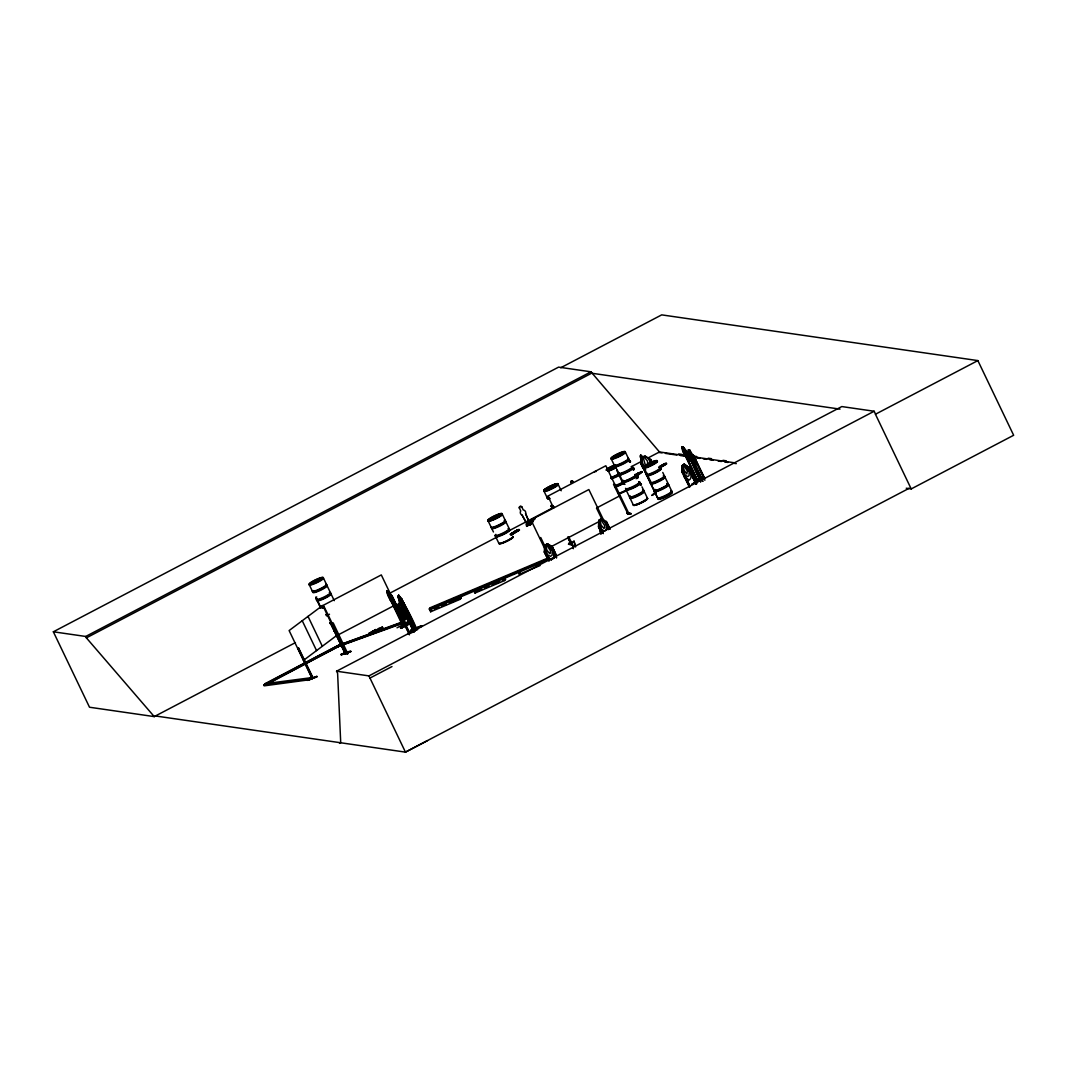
<?xml version="1.0" encoding="UTF-8"?>
<svg xmlns="http://www.w3.org/2000/svg" width="1067" height="1067" viewBox="0 0 1067 1067"><rect width="100%" height="100%" fill="white"/><g stroke="black" fill="none" stroke-linecap="round" stroke-linejoin="round"><path stroke-width="1.5" d="M408.154 634.358L408.021 633.651L417.717 629.557M664.354 464.292L662.434 464.719M665.995 464.025L666.221 463.358L664.194 463.692M554.013 557.854L551.386 559.575L546.624 556.614L544.29 551.972L544.69 545.49L547.304 543.743L552.146 546.744L554.413 551.492L554.106 557.948L551.399 559.722M553.92 557.881L554.413 551.492M601.481 518.682L598.854 520.403L598.454 526.778L600.721 531.513L603.242 532.993M608.23 529.499L608.577 526.284L608.337 529.539M527.685 522.523L527.351 522.883M415.93 627.743C414.396 628.49 417.117 626.302 416.623 628.61L414.329 631.491M682.507 471.227L690.256 486.459M648.096 465.185L647.349 460.864L644.281 457.223L643.188 457.636L645.055 464.145L647.002 465.599M516.801 530.659L515.148 531.299M517.548 530.486C523.057 528.592 515.601 532.193 511.333 535.007M518.695 530.232L519.002 529.512L516.668 530.032M650.683 463.812C649.043 455.262 638.96 453.088 641.014 463.065L657.565 497.822L640.8 463.225L641.694 462.905M640.733 463.278L641.76 457.263M527.792 523.417L527.978 522.43L529.032 524.604M638.613 473.281L642.241 471.987L636.119 476.682M635.945 475.722L639.653 472.894L639.013 473.134M639.226 473.068L637.519 473.748L638.506 472.641M638.733 473.041L641.827 472.161M526.645 526.338L527.325 524.964L530.446 523.644L530.232 522.483L530.859 523.777L527.151 525.337M527.325 524.964L526.818 523.924L526.071 524.644L526.698 525.938C532.1 523.924 535.954 512.987 527.045 526.164M529.632 525.084L532.393 521.149M529.739 524.817L529.779 523.083L529.979 524.244L526.858 525.564L526.818 523.924M531.953 519.749L527.365 526.044M530.499 524.511L529.672 524.684M534.06 519.202L534.887 518.882M534.167 519.176L534.807 518.229L530.766 520.643M527.471 523.043L528.045 523.083M413.823 630.424L413.076 630.944L413.889 630.397M310.764 584.463C310.27 584.343 312.111 582.982 311.124 584.329M312.311 583.622L311.164 584.209L312.057 583.742M312.271 583.596L311.724 584.183M321.447 578.754C324.368 577.234 320.46 579.621 321.981 578.394M489.059 520.803L490.753 519.549M489.486 520.056L491.26 519.762L490.34 519.856M490.02 520.496L489.806 520.363M491.1 519.736L489.073 520.643L490.513 520.096M500.316 514.734L501.49 514.374L500.783 514.654M545.851 490.06L545.25 490.66L546.384 490.046M546.717 490.246L546.211 490.38M557.321 484.751L556.16 485.058M557.281 484.565L556.174 485.272M612.858 458.65L612.205 458.837L613.538 457.89M613.418 457.983L614.405 457.796L612.818 458.21M608.497 470.067L607.67 470.04M613.472 458.236L614.232 457.69M623.728 452.955L624.088 452.621M623.608 482.924A7.842 1.214 -25.6 0 1 623.461 482.297L623.528 482.204M644.695 467.373C647.682 465.692 642.747 468.2 645.535 467.479M645.655 467.479L644.401 467.813L645.188 467.639M656.365 461.771L655.485 461.891M656.658 461.531L655.431 462.078M655.511 491.38L655.885 492.834L655.391 491.727L654.564 492.034L655.378 492.914M307.123 680.426C337.172 668.636 286.196 687.415 316.979 676.945L316.659 676.411M401.992 624.048L403.246 624.982L388.135 594.973L402.446 625.195L405.54 625.529M402.486 624.408L405.833 624.235L405.047 624.448M697.485 480.07L697.445 480.07M683.293 451.234L697.631 481.364M401.725 598.947L416.29 628.943C416.277 624.755 389.882 575.246 400.819 605.096M399.672 601.628L397.844 596.44L398.751 595.173M398.698 596.333C405.5 606.096 400.485 606.75 398.818 596.28M399.378 602.108L399.992 601.655L402.139 606.136M416.29 628.943L401.339 598.814L404.126 603.562L405.553 609.39M399.992 601.655L399.205 602.161M422.012 626.076L410.968 630.824M429.281 608.977L430.268 607.71L548.545 557.761L547.571 559.028L429.281 608.977L430.628 611.778L460.197 599.294L461.171 598.027L460.277 596.16L459.303 597.427L460.197 599.294M415.917 628.17L413.569 630.877M430.628 611.778L431.602 610.511M519.496 508.239L519.456 508.292A1.4 1.32 37.6 0 1 520.096 506.518A1.4 1.32 37.6 0 1 521.963 507.198L523.217 509.933A2.801 2.641 37.6 0 1 525.604 513.64L529.725 523.404L527.231 524.497L522.11 515.108A2.801 2.641 37.6 0 1 520.749 510.973L519.496 508.239A1.4 1.32 37.6 0 1 520.136 506.478A1.4 1.32 37.6 0 1 521.923 507.252L521.963 507.198M522.11 515.108L527.231 524.497M525.604 513.64L529.685 523.457M532.82 521.216L529.125 522.777L532.473 520.603M530.006 521.643L533.233 519.602M474.081 591.185L474.988 593.052L475.962 591.772M528.512 523.59L531.233 520.042L534.927 518.482L530.072 524.911M526.551 526.364L531.259 520.203M529.525 525.097L532.5 521.27M530.646 520.389L534.807 518.229M530.246 524.804L533.22 520.976M532.633 522.19L530.779 524.604L526.698 525.938M504.558 580.568L505.531 579.288L504.638 577.42L503.664 578.701L504.558 580.568L474.988 593.052M518.442 572.445L519.336 574.313L520.309 573.046M430.268 607.71L429.734 609.911L548.011 559.962L548.985 558.695L546.037 559.948M599.04 525.884L602.228 532.233M605.269 521.71L608.39 528.098M347.922 653.524L344.494 653.071M347.722 653.044L347.469 653.884L344.027 653.404M568.804 543.383L572.299 543.783L571.992 544.73L568.538 544.25L568.858 543.343L572.299 543.783M568.538 544.21L571.979 544.703M569.004 543.917L572.405 544.41M511.92 533.287L510.56 533.767M651.897 495.368L655.658 492.621M310.764 584.316L310.604 584.569M322.501 578.314L321.674 578.661M500.33 514.401L500.436 514.414M500.93 514.387L500.703 514.534M500.476 514.694L501.05 514.694M546.677 490.193L546.304 490.246M531.833 521.163L530.139 521.63L531.886 521.016M613.725 457.73L612.485 458.29M614.379 457.863L613.672 458.277M623.835 452.341L623.715 452.275M312.484 676.985L312.458 678.479L313.111 677.985L298.707 648.162L297.813 648.709L298.707 648.162M343.147 647.989L322.727 605.376L289.117 630.557L312.124 678.572L312.684 678.145L298.373 648.283M345.094 652.551C345.441 653.898 344.988 651.71 346.055 653.311L345.615 653.644M345.188 653.791L330.863 623.942L331.757 623.408L346.295 653.337C347.935 651.884 345.028 651.123 347.602 652.737M403.793 621.848C402.646 621.141 403.726 625.222 402.579 622.061M393.976 603.669L403.366 623.435M404.42 622.981L403.433 623.395M570.672 542.996C571.912 542.77 570.325 541.916 570.818 544.183L572.125 543.583L568.618 536.754M628.343 512.774L627.503 513.214M631.331 513.64L627.289 513.507L630.73 513.961C632.851 513.494 624.008 511.586 627.956 514.241M627.743 514.361C630.13 514.347 627.489 511.2 628.69 513.841M403.526 606.269L415.25 630.57M687.762 467.386L695.897 484.218M318.046 601.988L320.26 606.776M320.5 607.937L320.553 607.883A7.842 1.214 -25.6 0 1 320.447 607.31M265.443 684.654L264.989 683.72L311.191 677.692L311.631 678.625L309.71 679.719L264.176 685.841L263.722 684.907L339.066 645.042L403.019 621.661M265.643 683.814L266.096 684.747L339.519 645.975L403.473 622.595M644.095 466.226L642.387 462.678L641.867 457.37M651.203 462.931L649.95 459.797M650.643 459.65L652.297 462.451M645.695 469.773L643.028 467.88M655.351 491.994L652.484 495.235M651.924 495.435L656.165 491.847M511.96 533.553L511.08 534.06M636.866 474.708L639.253 472.694M636.012 475.709L640 473.201L636.626 474.535M637.399 473.495L641.72 471.534M641.227 472.001L636.372 475.722A7.789 1.2 -25.6 0 1 628.997 480.79A7.789 1.2 -25.6 0 1 623.408 481.43M635.892 476.562L641.841 471.787M402.686 623.888L401.912 624.115M341.213 654.911L350.723 651.67L350.416 651.043L340.92 654.284L341.52 654.591M303.428 660.42L337.039 635.238M400.018 602.988L397.698 604.656L400.018 602.988L404.406 606.216M399.525 604.309L403.153 609.924L402.632 612.791L400.018 609.404L398.805 604.829L399.632 604.269M399.952 615.299L399.672 609.004L401.872 607.376L406.434 610.484L401.872 607.376L399.765 609.097C397.978 613.752 402.926 626.209 408.594 621.487L408.701 615.219L404.713 606.123L416.17 630.023M403.646 606.71L404.713 606.123M400.885 609.15L401.592 608.617L404.22 612.151L405.22 614.232L404.7 617.113L403.086 615.806L400.779 609.177M406.54 610.911L406.82 617.206L404.606 618.833L400.112 615.632L404.486 618.713L406.727 617.113M649.763 459.917L650.857 459.464L652.43 463.131M489.193 520.496L490.673 519.856M546.024 490.58L544.957 491.087L546.091 490.7M612.338 458.677L613.018 458.17M623.541 452.715L624.608 452.395M646.175 466.986L644.681 467.786M689.335 486.992L681.973 472.121L682 465.745L684.227 464.105L688.695 467.239L687.895 467.813M683.734 465.425L683.013 465.946L684.227 470.534L686.828 473.908L687.375 471.04L683.84 465.385M682.186 472.067L682.533 471.241M681.973 472.121L683.093 471.521M688.028 467.786L688.949 467.239L696.818 483.671M415.637 627.689L415.93 629.077M547.318 543.89L544.597 545.517M546.691 545.09L550.452 550.665L550.505 553.053L549.665 553.613L546.918 550.265L545.851 545.65L546.784 545.064M544.944 551.106L549.492 560.415M544.957 551.466L549.785 560.335M545.49 551.372L544.503 551.919L548.798 560.882M556.641 555.734L552.346 546.784L551.172 546.878L556.667 557.694M600.854 519.882L600.014 520.443L601.081 525.071L603.829 528.405L604.669 527.845L604.616 525.457L600.948 519.856M598.667 526.725L599.654 526.164L603.228 533.633M610.084 529.045L606.509 521.576L605.402 522.15L608.683 528.018M311.991 677.345L312.231 677.012M556.414 484.565L556.467 484.525M616.192 466.959A7.856 1.214 -25.6 0 1 607.576 470.814L608.337 470.427M655.912 461.304L656.565 461.518L655.818 461.678M655.832 461.958L656.272 461.531M512.293 532.726C514.601 531.686 512.32 533.847 516.881 530.432M510.053 534.434L517.242 530.192M511.36 533.94L517.348 530.339M511.52 534.1L519.002 529.512M511.053 534.727L519.229 529.912L511.013 535.06M654.698 491.887L655.658 491.514M641.667 460.664A2.801 1.294 59.7 0 1 641.574 459.05L640.693 454.942M659.499 466.439L663.407 465.332L661.26 465.399M658.979 467.066C665.568 462.531 671.57 461.704 659.686 467.853M659.419 467.159L665.008 464.185M659.273 467.359L666.221 463.358M659.339 467.719L666.355 463.598M659.286 467.92L666.648 463.905M369.689 633.104L372.116 631.704L372.596 632.771L368.915 633.385L369.222 634.011L376.198 630.17L375.904 629.543L368.915 633.385M376.198 630.17L372.876 631.384M379.399 628.997L378.825 629.757L382.72 627.783L382.426 627.156L378.292 628.676L378.838 629.85M375.744 631.624L375.451 630.997L378.652 629.317M375.904 629.543L372.863 631.291L373.397 632.478L372.57 630.77M375.451 630.997L378.532 629.223M382.426 627.156L379.385 628.903L379.932 630.09L379.105 628.383M311.191 677.692L309.27 678.785L309.71 679.719M571.018 544.063L567.764 537.288M627.263 513.227L628.316 512.693M628.983 513.801L605.829 465.759L547.918 496.102L553.64 508.039M546.077 490.233L547.104 490.02M556.414 484.885L557.254 484.551M607.737 470.707L608.603 470.214L607.683 470.48M393.683 600.428C397.764 612.911 385.574 594.626 387.054 590.771M398.391 608.95L391.949 595.506L387.961 595.306L386.974 590.651C390.589 591.918 391.962 598.334 393.176 601.975L390.295 598.974M387.601 591.491L391.802 599.507L387.721 591.425M388.521 595.306L388.241 595.106M391.949 595.506L391.256 595.666L409.315 632.904M390.229 600.041L393.736 600.468M700.285 480.31L686.708 451.888L683.267 447.02C679.386 448.46 687.095 458.877 688.855 460.957M682.16 446.993L683.707 451.648M688.975 456.636L689.962 461.291L683.267 447.02M685.401 455.196L688.282 458.196L683.307 447.14L681.973 446.94L697.791 481.457M686.428 453.942L686.908 455.729L682.84 447.66M630.837 513.801L627.223 513.267L628.13 514.254L613.552 484.431L614.525 483.911M394.843 605.069L393.856 600.414M700.659 481.791L686.748 451.688L700.659 480.11M687.055 451.728L683.147 447.073M685.481 456.169L688.895 461.077M596.573 508.225L597.667 507.719L596.573 508.225L602.201 519.749M689.882 461.157L688.909 456.583M344.027 653.431L344.334 652.497L347.775 652.951M403.339 623.461L404.326 622.941M407.901 622.168L397.031 627.796M411.515 622.541L400.832 628.276M400.885 628.356L411.715 622.661L411.222 622.021L400.392 627.703L400.885 628.356L411.689 622.595M692.176 484.071L703.206 478.416L692.163 484.058M700.512 480.724L697.605 480.63M295.426 642.627L154.235 716.597L89.508 707.234L53.35 631.784L558.588 367.128L590.958 371.809L659.473 451.955L690.629 456.449M560.722 367.768L661.7 314.872L977.865 360.593L1013.65 435.269L911.205 488.926L906.256 488.206M53.35 631.784L85.707 636.466L590.958 371.809M85.707 636.466L86.387 637.866L591.625 373.21L840.009 409.128M388.281 593.999L497.342 536.874M509.132 530.699L553.36 507.532M631.464 466.612L641.787 461.211M647.682 458.13L659.473 451.955M688.402 449.874C687.748 451.368 691.509 455.035 689.549 454.435L688.402 449.874L689.709 450.087L688.482 449.994L690.149 454.569M689.655 449.967L692.59 454.795M337.705 635.132L395.63 604.789M704.86 478.603L693.11 454.662L704.887 480.257M596.973 507.772L620.14 495.635M691.816 459.183L695.204 464.078L696.471 464.185L695.324 459.61M264.989 683.72L337.385 645.802L403.553 621.941M269.778 682.373L337.826 646.735L403.993 622.875M695.164 463.958L696.271 464.118M696.471 464.185L695.151 459.624M551.039 546.731L598.814 521.696M339.533 743.392L340.72 742.765L337.612 673.384L336.558 671.21L841.81 406.567L874.166 411.248L875.594 414.236M336.558 671.21L368.929 675.891L874.166 411.248M369.969 678.065L391.989 666.568M977.865 360.593L875.433 414.249L911.205 488.926M909.217 488.246L405.447 752.128L155.422 715.97L154.235 716.597L86.387 637.866M427.467 740.618L405.447 752.128L368.929 675.891M613.112 458.303L613.778 457.57M404.86 624.048L381.306 574.926L323.394 605.256L346.682 653.244L346.001 652.204M571.192 544.077L567.644 537.275M575.606 546.971L574.059 541.182L571.845 542.236L573.326 548.705M510.96 533.873L513.294 533.353L511.2 533.753M527.458 523.47L527.431 523.163M405.833 625.595L405.02 624.448M529.872 521.39L533.58 519.816M528.018 522.563L526.818 522.963L527.858 525.137M532.06 521.136L529.459 521.923M529.005 522.51L531.473 521.47M398.791 595.319L403.019 603.042L403.819 606.576M442.538 603.642L446.98 601.775M459.517 596.48L467.106 593.279M470.134 591.985L474.682 590.064M505.011 577.26L509.559 575.34M512.6 574.059L517.148 572.139M434.562 609.257L439.004 607.39M441.951 606.136L446.393 604.269M449.34 603.015L461.171 598.027M477.442 591.158L481.871 589.277M484.831 588.037L489.26 586.156M492.22 584.916L499.609 581.795M502.57 580.541L505.531 579.288M519.336 574.313L540.035 565.577M421.918 626.329L421.625 625.702L410.528 630.384L410.822 631.01M410.568 630.41L421.665 625.729M410.808 630.877L422.052 626.142M408.248 634.198L413.769 631.797M683.827 451.368L698.151 481.11M402.859 624.929L389.602 596.6M402.779 625.195L402.219 624.115M641.814 457.41L645.162 456.156M315.845 597.32L316.766 597M656.045 492.754L655.085 493.127L654.511 492.034M382.72 627.783L381.666 627.436M636.746 474.802L638.76 473.801M330.863 623.942L345.508 653.711M351.07 651.404L341.267 654.765M311.497 583.596L312.404 583.676M684.227 464.105L689.162 471.707L689.069 475.589L687.628 476.642L684.854 474.868L681.906 465.772L684.134 464.145L688.642 467.333M684.294 476.762C692.963 486.445 691.923 470.774 688.949 467.239M684.24 476.856L688.789 479.803M399.938 603.175L404.94 610.591L404.86 614.472L403.419 615.512L400.658 613.738L397.898 604.709M403.806 606.67L415.57 630.464M401.979 607.35L407.007 614.912L406.927 618.78L405.5 619.834L402.726 618.06L399.672 609.004M398.591 610.497L397.991 610.938L409.448 634.825M408.701 615.219C410.782 620.541 406.634 626.822 402.072 619.98L397.791 610.991L409.048 633.224M406.714 617.233L406.647 610.871M598.947 520.376L601.468 518.535L604.896 522.51L606.59 526.071L606.243 530.019L604.549 531.153L601.535 529.459L598.854 520.403M544.69 545.61L547.371 554.653L550.399 556.36L552.079 555.227L552.426 551.279L547.304 543.743M600.788 531.406L603.255 532.86M547.211 543.77L552.346 546.784M544.29 551.972L549.092 560.802M546.717 556.587L551.492 559.695M641.427 462.531L651.75 483.791M515.028 531.046L517.362 530.526M263.722 684.907L311.631 678.625M698.058 481.137L697.871 480.057M405.58 624.195L402.873 624.208M406.1 625.289L404.113 620.901M403.619 622.194L406.327 622.955L402.979 622.755M683.213 451.194L697.551 481.43M688.735 461.024L690.082 461.224M386.854 590.705L388.201 590.918L391.576 595.706L388.041 590.851M393.63 604.802L394.963 605.002M697.978 480.43L700.659 480.777M539.755 538.061L540.729 537.541L544.864 546.171M403.926 622.621L406.207 622.928M332.21 623.421L333.197 622.915L347.429 652.844M344.441 653.124L348.069 653.564M678.692 453.942L681.973 454.409M693.457 456.076L696.738 456.543M708.221 458.21L711.489 458.677M722.973 460.344L726.254 460.811M693.91 456.929L734.91 462.851M658.752 452.421L662.06 452.901M665.355 453.382L676.905 455.049M680.212 455.529L685.161 456.236M695.057 457.676L700.005 458.383M703.3 458.863L706.607 459.343M709.902 459.824L713.209 460.304M718.158 461.011L721.452 461.491M724.76 461.971L728.054 462.451M733.002 463.158L736.31 463.638M312.031 678.625L312.164 677.038L312.458 678.465L298.146 648.589M601.375 518.562L606.309 521.55M645.108 456.062L650.79 459.53M640.787 455.116L643.054 458.757M398.631 595.226L401.846 598.907M551.092 547.264L556.374 557.788M691.856 458.116L694.684 461.157L689.589 450.154M683.093 447.767L685.427 451.848M693.11 454.662L704.553 478.563M693.057 454.862L704.487 478.803M703.206 478.416L702.9 477.789L692.363 484.098M692.563 458.757L702.579 479.67M690.109 454.235L702.913 481.35M689.669 454.382L702.606 481.31M686.748 451.688L700.352 480.07M700.085 480.737L700.606 481.831M688.588 467.266L696.498 483.778M688.348 467.679L696.231 484.111M682.773 471.627L689.936 486.565M682.507 471.961L689.655 486.885M662.767 472.454L664.394 475.882M665.061 477.269L668.249 483.871M668.556 484.511L671.717 491.127M642.921 458.837C642.654 453.795 637.546 454.529 641.574 459.05M640.667 463.225L642.881 468.013M640.613 472.388L636.786 474.322M625.275 451.915L628.45 458.53M642.001 486.832L643.628 490.26M644.295 491.647L647.482 498.249M616.806 469.187L619.34 474.482M620.007 475.869L621.661 479.283M611.098 458.61L614.285 465.212M616.593 470.027L618.22 473.468M618.887 474.842L622.048 481.457M626.182 490.1L629.477 496.955M630.144 498.342L633.305 504.958A7.856 1.214 -25.6 0 0 641.6 502.37A7.856 1.214 -25.6 0 0 647.176 498.049M606.216 521.576L609.804 529.125M603.869 520.669L588.851 489.553L530.939 519.896L544.53 548.265M601.815 532.606L598.547 526.751L601.521 532.7M558.041 484.138A7.856 1.214 -25.6 0 1 547.624 490.233A7.856 1.214 -25.6 0 1 547.144 488.126A7.856 1.214 -25.6 0 1 558.041 484.138L561.202 490.767M543.85 490.847L547.038 497.462M552.052 546.771L556.347 555.827M547.571 559.028L548.011 559.962M516.268 531.193L513.934 531.713M502.144 513.867A7.856 1.214 -25.6 0 1 491.727 519.949A7.856 1.214 -25.6 0 1 491.247 517.842A7.856 1.214 -25.6 0 1 502.144 513.867L505.291 520.483M505.945 521.87L509.226 528.739M487.952 520.563L491.14 527.178M491.78 528.565L493.447 531.993M495.728 536.808L498.903 543.423A7.856 1.214 -25.6 0 0 507.198 540.849A7.856 1.214 -25.6 0 0 512.787 536.541M404.366 606.163L415.837 630.13M407.861 618.086L414.396 631.504M399.605 601.815L401.205 604.936M408.194 619.74L414.076 631.824M407.967 620.034L413.663 632.011M391.642 595.466L409.648 632.798M378.292 628.676L379.118 630.384L376.211 630.717M323.314 577.767A7.856 1.214 -25.6 0 1 312.911 583.862A7.856 1.214 -25.6 0 1 312.431 581.755A7.856 1.214 -25.6 0 1 323.314 577.767L326.489 584.423M327.129 585.81L330.423 592.678M331.09 594.052L334.264 600.668M339.066 645.042L339.519 645.975M320.86 607.777L315.819 597.333L320.18 606.856M309.15 584.503L312.324 591.118M338.039 645.895L338.479 646.829M337.385 645.802L337.826 646.735M308.016 616.393L322.327 646.269M302.241 620.727L316.552 650.59M386.934 590.838L388.588 595.426M682.093 446.873L683.133 451.568M599.894 528.712L601.001 533.567M599.441 527.778L600.921 534.247M574.059 541.182L575.166 546.051M572.659 544.784L573.406 548.025M397.804 604.616L397.791 610.991M682.093 465.839L682.173 472.067M663.981 477.109A7.842 1.214 -25.6 0 1 658.259 481.817A7.842 1.214 -25.6 0 1 651.71 482.898M667.035 483.564A7.789 1.2 -25.6 0 1 661.353 488.246A7.789 1.2 -25.6 0 1 654.831 489.326M659.886 468.333A7.949 1.227 -25.6 0 1 654.098 473.121A7.949 1.227 -25.6 0 1 647.442 474.215M659.686 467.906A7.949 1.227 -25.6 0 1 653.884 472.694A7.949 1.227 -25.6 0 1 647.242 473.788M660.153 467.439A7.842 1.214 -25.6 0 1 652.724 472.628A7.842 1.214 -25.6 0 1 647.095 473.281M667.288 483.978A7.842 1.214 -25.6 0 1 662.487 488.259A7.842 1.214 -25.6 0 1 654.364 490.407M663.847 476.576A7.949 1.227 -25.6 0 1 658.979 480.91A7.949 1.227 -25.6 0 1 650.75 483.098M663.634 476.149A7.949 1.227 -25.6 0 1 658.766 480.483A7.949 1.227 -25.6 0 1 650.537 482.671M660.033 468.866A7.842 1.214 -25.6 0 1 655.245 473.134A7.842 1.214 -25.6 0 1 647.122 475.282M663.314 475.735A7.829 1.214 -25.6 0 1 658.526 479.99A7.829 1.214 -25.6 0 1 650.43 482.137M667.182 483.724A7.856 1.214 -25.6 0 1 661.447 488.459A7.856 1.214 -25.6 0 1 654.885 489.54M671.276 492.367A7.829 1.214 -25.6 0 1 665.568 497.062A7.829 1.214 -25.6 0 1 659.033 498.142M671.93 491.78A7.949 1.227 -25.6 0 1 664.408 497.049A7.949 1.227 -25.6 0 1 658.699 497.702M670.636 490.967A7.842 1.214 -25.6 0 1 665.835 495.248A7.842 1.214 -25.6 0 1 657.712 497.395M671.73 491.353A7.949 1.227 -25.6 0 1 665.141 496.182A7.949 1.227 -25.6 0 1 657.846 497.916M667.622 484.791A7.789 1.2 -25.6 0 1 662.847 489.033A7.789 1.2 -25.6 0 1 654.791 491.167M667.462 484.338A7.856 1.214 -25.6 0 1 662.66 488.606A7.856 1.214 -25.6 0 1 654.524 490.767M631.971 467.986A7.842 1.214 -25.6 0 1 626.249 472.708A7.842 1.214 -25.6 0 1 619.687 473.788M635.012 474.455A7.789 1.2 -25.6 0 1 629.33 479.136A7.789 1.2 -25.6 0 1 622.821 480.217M631.824 467.466A7.949 1.227 -25.6 0 1 626.022 472.241A7.949 1.227 -25.6 0 1 619.38 473.348M632.398 466.999A7.949 1.227 -25.6 0 1 624.875 472.254A7.949 1.227 -25.6 0 1 619.167 472.921M627.876 459.223A7.949 1.227 -25.6 0 1 622.074 463.998A7.949 1.227 -25.6 0 1 615.432 465.105M627.663 458.797A7.949 1.227 -25.6 0 1 621.861 463.585A7.949 1.227 -25.6 0 1 615.219 464.678M635.265 474.868A7.842 1.214 -25.6 0 1 630.464 479.136A7.842 1.214 -25.6 0 1 622.341 481.297M628.13 458.33A7.842 1.214 -25.6 0 1 621.634 463.078A7.842 1.214 -25.6 0 1 614.445 464.799M631.304 466.612A7.842 1.214 -25.6 0 1 626.502 470.88A7.842 1.214 -25.6 0 1 618.393 473.041M628.023 459.744A7.842 1.214 -25.6 0 1 623.221 464.012A7.842 1.214 -25.6 0 1 615.099 466.172M635.145 474.602A7.856 1.214 -25.6 0 1 629.41 479.323A7.856 1.214 -25.6 0 1 622.848 480.417M635.318 474.975A7.842 1.214 -25.6 0 1 630.517 479.243A7.842 1.214 -25.6 0 1 622.394 481.404M644.001 491.447A7.842 1.214 -25.6 0 1 637.506 496.195A7.842 1.214 -25.6 0 1 630.304 497.916M642.547 490.113A7.829 1.214 -25.6 0 1 636.839 494.821A7.829 1.214 -25.6 0 1 630.304 495.902M640.04 483.204A7.829 1.214 -25.6 0 1 632.624 488.379A7.829 1.214 -25.6 0 1 627.009 489.033M647.042 497.902A7.789 1.2 -25.6 0 1 641.494 502.184A7.789 1.2 -25.6 0 1 633.264 504.758M638.613 481.857A7.842 1.214 -25.6 0 1 633.811 486.125A7.842 1.214 -25.6 0 1 625.702 488.286M643.081 490.953A7.949 1.227 -25.6 0 1 638.213 495.288A7.949 1.227 -25.6 0 1 629.983 497.475M642.867 490.527A7.949 1.227 -25.6 0 1 638.013 494.861A7.949 1.227 -25.6 0 1 629.783 497.049M639.133 482.711A7.949 1.227 -25.6 0 1 634.265 487.045A7.949 1.227 -25.6 0 1 626.036 489.233M638.92 482.284A7.949 1.227 -25.6 0 1 634.065 486.619A7.949 1.227 -25.6 0 1 625.836 488.806M635.439 475.215A7.856 1.214 -25.6 0 1 630.637 479.496A7.856 1.214 -25.6 0 1 622.501 481.657M633.438 505.211A7.842 1.214 -25.6 0 0 641.72 502.637A7.842 1.214 -25.6 0 0 647.309 498.342A7.842 1.214 -25.6 0 1 641.72 502.637A7.842 1.214 -25.6 0 1 633.451 505.238M637.813 477.202A7.842 1.214 -25.6 0 1 637.319 478.456M625.035 484.258A7.842 1.214 -25.6 0 1 624.128 483.671M629.117 460.704A7.842 1.214 -25.6 0 1 629.383 461.918M616.339 467.759A7.842 1.214 -25.6 0 1 616.192 467.133M636.692 476.295A7.949 1.227 -25.6 0 1 636.972 477.523M623.742 483.444A7.949 1.227 -25.6 0 1 623.595 482.817M636.372 475.869A7.842 1.214 -25.6 0 1 636.652 477.082M633.091 469.013A7.842 1.214 -25.6 0 1 633.371 470.214M620.314 476.055A7.842 1.214 -25.6 0 1 620.167 475.429M632.944 468.48A7.949 1.227 -25.6 0 1 633.224 469.707M620.781 475.589A7.949 1.227 -25.6 0 1 619.674 475.429M637.679 476.682A7.949 1.227 -25.6 0 1 636.092 478.75M633.518 468.013A7.949 1.227 -25.6 0 1 633.024 469.28M640.08 483.711A7.789 1.2 -25.6 0 1 640.36 484.911M632.424 467.626A7.842 1.214 -25.6 0 1 632.704 468.84M629.263 460.984A7.856 1.214 -25.6 0 1 629.543 462.198M640.333 484.125A7.842 1.214 -25.6 0 1 640.613 485.338M629.41 461.437A7.789 1.2 -25.6 0 1 630.33 462.024M640.213 483.858A7.856 1.214 -25.6 0 1 640.493 485.072M616.072 466.706A7.842 1.214 -25.6 0 1 607.47 470.56M607.083 468.853A7.842 1.214 -25.6 0 1 613.845 465.305M616.366 467.386A7.789 1.2 -25.6 0 1 607.817 471.214M616.379 467.399A7.816 1.214 -25.6 0 1 607.817 471.227M606.123 469.88A7.856 1.214 -25.6 0 1 613.978 465.545M618.34 475.895A7.829 1.214 -25.6 0 1 611.431 478.816M623.301 481.831A7.829 1.214 -25.6 0 1 614.725 485.672M623.982 483.218A7.842 1.214 -25.6 0 1 615.379 487.059M627.036 489.633A7.816 1.214 -25.6 0 1 618.473 493.474M623.795 482.724A7.949 1.227 -25.6 0 1 615.085 486.632M623.595 482.297A7.949 1.227 -25.6 0 1 614.872 486.205M619.647 474.055A7.949 1.227 -25.6 0 1 610.924 477.963M619.367 473.588A7.842 1.214 -25.6 0 1 610.764 477.442M618.14 475.429A7.949 1.227 -25.6 0 1 611.138 478.389M627.263 490.126A7.816 1.214 -25.6 0 1 618.7 493.954M627.156 489.833A7.856 1.214 -25.6 0 1 618.54 493.688M641.8 460.597A2.801 1.294 59.7 0 1 641.707 458.97M329.996 593.906A7.829 1.214 -25.6 0 1 324.288 598.614A7.829 1.214 -25.6 0 1 317.753 599.681M323.794 606.549A7.829 1.214 -25.6 0 1 322.287 607.056M321.114 607.336A7.829 1.214 -25.6 0 1 320.834 606.123M329.863 593.359A7.949 1.227 -25.6 0 1 324.061 598.147A7.949 1.227 -25.6 0 1 317.419 599.241M330.45 592.892A7.949 1.227 -25.6 0 1 322.914 598.16A7.949 1.227 -25.6 0 1 317.219 598.827M325.915 585.129A7.949 1.227 -25.6 0 1 320.113 589.904A7.949 1.227 -25.6 0 1 313.471 590.998M325.715 584.703A7.949 1.227 -25.6 0 1 319.913 589.477A7.949 1.227 -25.6 0 1 313.271 590.585M324.021 607.03A7.842 1.214 -25.6 0 1 322.501 607.523M320.553 607.857A7.842 1.214 -25.6 0 1 320.407 607.23M326.155 584.236A7.829 1.214 -25.6 0 1 319.673 588.984A7.829 1.214 -25.6 0 1 312.498 590.691M329.343 592.518A7.829 1.214 -25.6 0 1 324.541 596.773A7.829 1.214 -25.6 0 1 316.446 598.934M326.062 585.65A7.842 1.214 -25.6 0 1 321.26 589.918A7.842 1.214 -25.6 0 1 313.151 592.078M323.875 606.75A7.856 1.214 -25.6 0 1 322.354 607.243M321.167 607.523A7.856 1.214 -25.6 0 1 320.9 606.309M324.061 607.11A7.842 1.214 -25.6 0 1 322.541 607.616M324.168 607.35A7.856 1.214 -25.6 0 1 322.647 607.857M320.687 608.177A7.856 1.214 -25.6 0 1 320.54 607.55M331.69 623.168A7.949 1.227 -25.6 0 1 330.156 623.675M331.49 622.755A7.949 1.227 -25.6 0 1 329.956 623.261M328.022 615.379A7.842 1.214 -25.6 0 1 326.502 615.872M331.303 622.234A7.842 1.214 -25.6 0 1 329.796 622.728M327.542 614.512A7.949 1.227 -25.6 0 1 326.009 615.019M327.356 613.992A7.842 1.214 -25.6 0 1 325.848 614.485M324.381 607.777A7.829 1.214 -25.6 0 1 322.874 608.27M329.503 614.232A7.949 1.227 -25.6 0 1 327.742 614.925M509.599 529.912A7.842 1.214 -25.6 0 1 503.09 534.674A7.842 1.214 -25.6 0 1 495.902 536.381M508.145 528.578A7.829 1.214 -25.6 0 1 502.437 533.287A7.829 1.214 -25.6 0 1 495.888 534.367M504.851 521.723A7.829 1.214 -25.6 0 1 499.143 526.418A7.829 1.214 -25.6 0 1 492.607 527.498M512.64 536.368A7.789 1.2 -25.6 0 1 507.092 540.649A7.789 1.2 -25.6 0 1 498.863 543.223M504.211 520.323A7.842 1.214 -25.6 0 1 499.409 524.604A7.842 1.214 -25.6 0 1 491.287 526.751M508.666 529.419A7.949 1.227 -25.6 0 1 503.811 533.753A7.949 1.227 -25.6 0 1 495.581 535.941M508.466 529.005A7.949 1.227 -25.6 0 1 503.597 533.327A7.949 1.227 -25.6 0 1 495.368 535.514M504.718 521.176A7.949 1.227 -25.6 0 1 499.863 525.511A7.949 1.227 -25.6 0 1 491.634 527.698M504.518 520.763A7.949 1.227 -25.6 0 1 499.649 525.084A7.949 1.227 -25.6 0 1 491.42 527.271M512.907 536.821A7.842 1.214 -25.6 0 1 507.332 541.129A7.842 1.214 -25.6 0 1 499.036 543.717M553.906 506.958A7.842 1.214 -25.6 0 1 552.439 506.038M549.665 498.289A7.949 1.227 -25.6 0 1 548.185 497.342M549.452 497.862A7.949 1.227 -25.6 0 1 547.971 496.915M549.292 497.342A7.842 1.214 -25.6 0 1 547.838 496.408M553.613 506.532A7.949 1.227 -25.6 0 1 551.479 506.225M553.24 505.585A7.842 1.214 -25.6 0 1 551.146 505.278M549.958 498.716A7.842 1.214 -25.6 0 1 547.851 498.422M553.4 506.105A7.949 1.227 -25.6 0 1 551.106 506.225M594.452 472.134A1.4 1.107 52.5 0 1 595.973 471.614M403.326 610.564L403.699 614.192L400.845 612.431L403.686 615.166L404.273 619.74L404.393 615.566L407.407 617.433L404.446 614.632L403.953 610.311L403.326 610.564M571.045 482.604L570.965 482.671A1.4 1.107 52.5 0 1 571.432 481.044A1.4 1.107 52.5 0 1 573.192 481.857L573.099 481.924A1.4 1.107 52.5 0 0 571.432 481.044A1.4 1.107 52.5 0 0 571.045 482.604M390.002 593.065L389.028 593.585L390.002 593.065M689.255 450.594L693.323 458.677L689.135 450.661M646.762 466.786A7.842 1.214 -25.6 0 0 657.152 460.717A7.842 1.214 -25.6 0 0 646.282 464.692A7.842 1.214 -25.6 0 0 646.762 466.786M647.122 467.479A7.789 1.2 -25.6 0 0 657.445 461.451A7.789 1.2 -25.6 0 0 646.642 465.399A7.789 1.2 -25.6 0 0 647.122 467.479M646.882 467.066A7.856 1.214 -25.6 0 0 657.299 460.984A7.856 1.214 -25.6 0 0 646.402 464.959A7.856 1.214 -25.6 0 0 646.882 467.066A7.856 1.214 -25.6 0 0 657.312 461.011A7.856 1.214 -25.6 0 0 646.415 464.999A7.856 1.214 -25.6 0 0 646.895 467.093M614.752 457.716A7.842 1.214 -25.6 0 0 625.142 451.648A7.842 1.214 -25.6 0 0 614.272 455.622A7.842 1.214 -25.6 0 0 614.752 457.716M615.099 458.37A7.789 1.2 -25.6 0 0 625.422 452.341A7.789 1.2 -25.6 0 0 614.619 456.289A7.789 1.2 -25.6 0 0 615.099 458.37M614.859 457.956A7.856 1.214 -25.6 0 0 625.275 451.875A7.856 1.214 -25.6 0 0 614.379 455.849A7.856 1.214 -25.6 0 0 614.859 457.956M614.165 465.986A7.789 1.2 -25.6 0 0 606.376 470.294A7.816 1.214 -25.6 0 1 614.179 465.999M312.791 583.569A7.829 1.214 -25.6 0 0 323.154 577.514A7.829 1.214 -25.6 0 0 312.311 581.475A7.829 1.214 -25.6 0 0 312.791 583.569M313.138 584.276A7.789 1.2 -25.6 0 0 323.474 578.234A7.789 1.2 -25.6 0 0 312.671 582.182A7.789 1.2 -25.6 0 0 313.138 584.276M333.744 630.997A7.842 1.214 -25.6 0 0 335.265 630.49A7.842 1.214 -25.6 0 1 333.771 631.037M491.607 519.682A7.842 1.214 -25.6 0 0 501.997 513.6A7.842 1.214 -25.6 0 0 491.127 517.575A7.842 1.214 -25.6 0 0 491.607 519.682M491.954 520.336A7.789 1.2 -25.6 0 0 502.277 514.294A7.789 1.2 -25.6 0 0 491.474 518.242A7.816 1.214 -25.6 0 0 491.954 520.349A7.816 1.214 -25.6 0 0 502.304 514.307A7.816 1.214 -25.6 0 0 491.474 518.255A7.789 1.2 -25.6 0 0 491.954 520.336M547.491 489.913A7.842 1.214 -25.6 0 0 557.881 483.844A7.842 1.214 -25.6 0 0 547.011 487.819A7.842 1.214 -25.6 0 0 547.491 489.913A7.842 1.214 -25.6 0 0 557.894 483.885A7.842 1.214 -25.6 0 0 547.024 487.859A7.842 1.214 -25.6 0 0 547.504 489.953M547.851 490.607A7.789 1.2 -25.6 0 0 558.174 484.578A7.789 1.2 -25.6 0 0 547.371 488.526A7.789 1.2 -25.6 0 0 547.851 490.607"/></g></svg>
